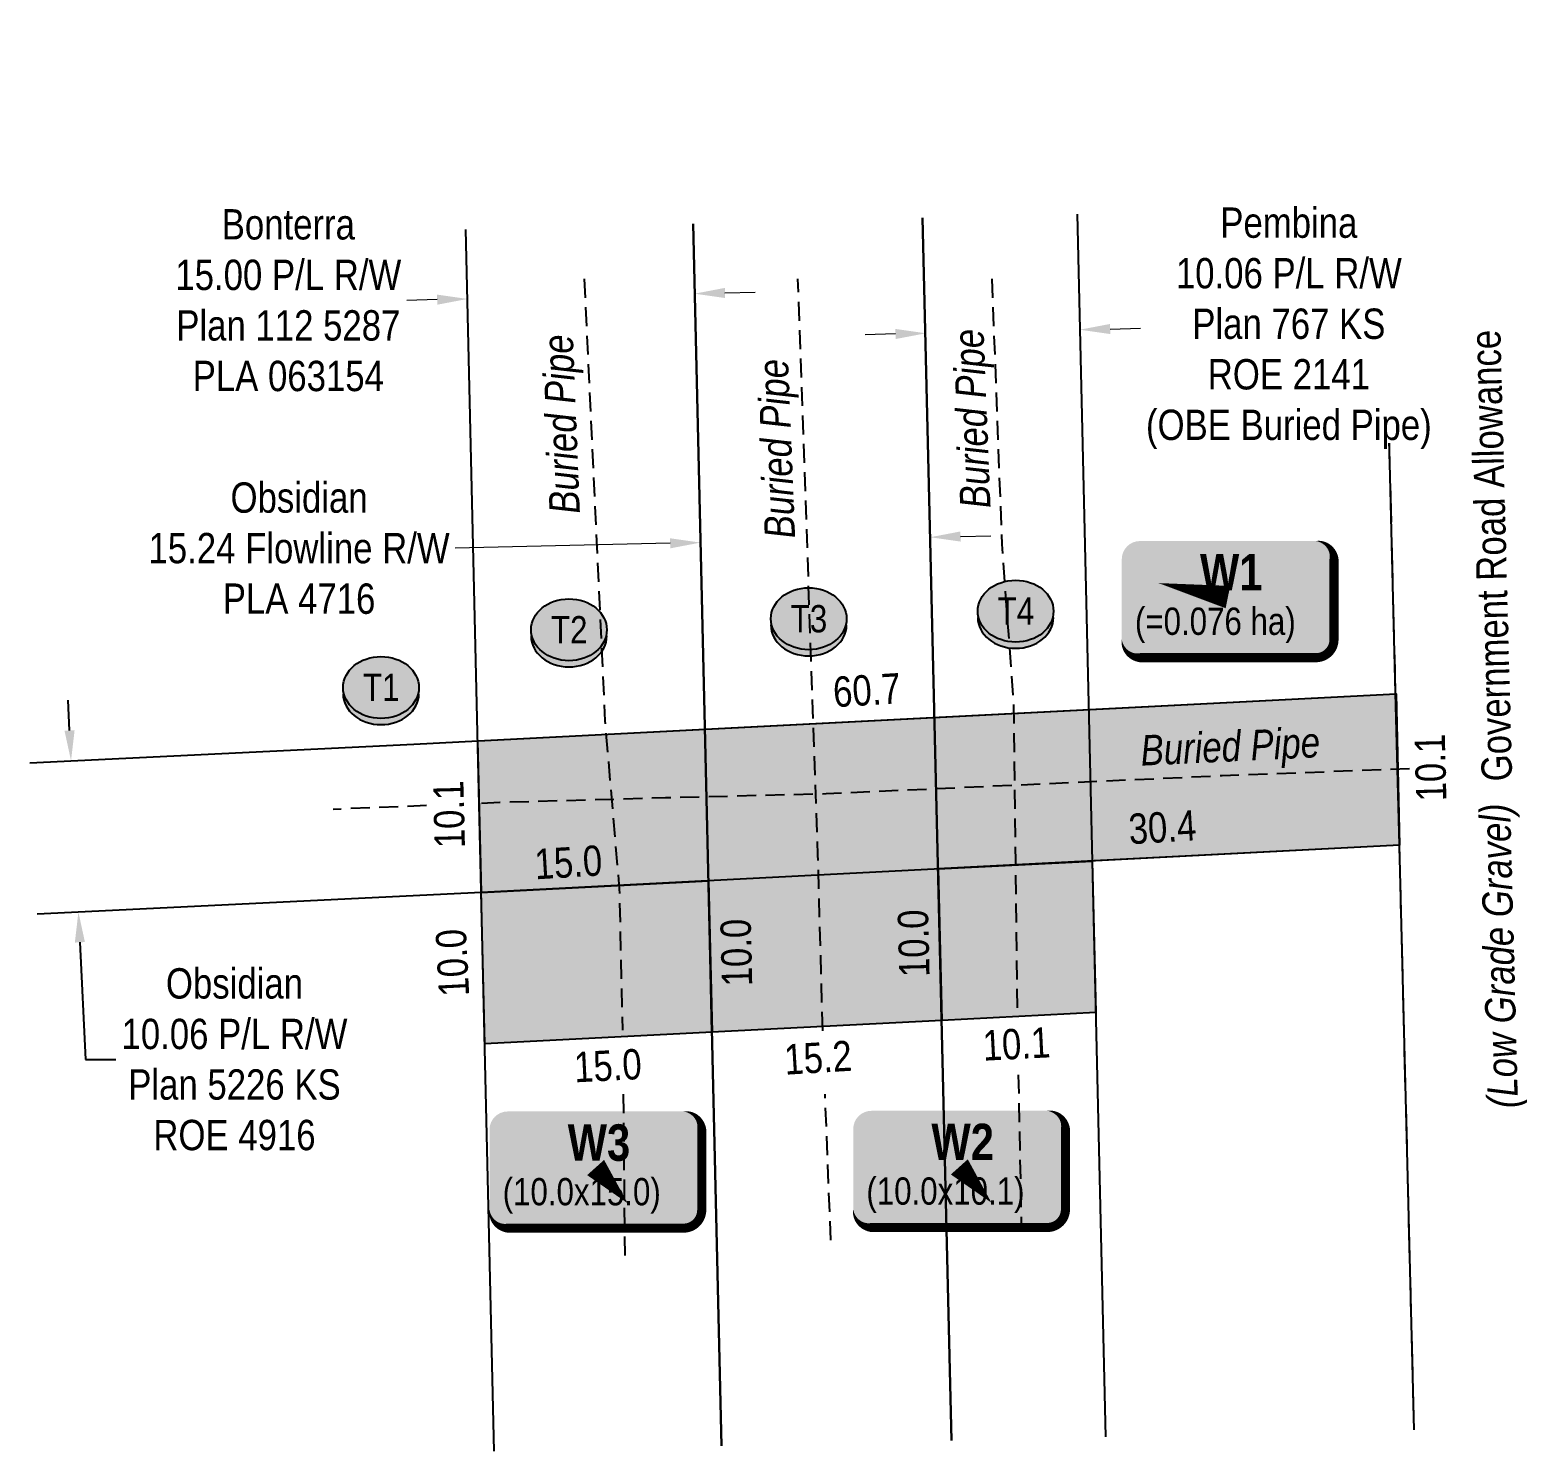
# Model space of a CAD drawing. Extents: x 618227 to 621713, y 5883152 to 5886003.
# Drawn here: x 618496.7 to 618990.3, y 5883151.7 to 5883620.4 of the extents above; entities that cross this region are included whole.
import ezdxf
from ezdxf.enums import TextEntityAlignment as Align

# ---------------------------------------------------------------- set-up
doc = ezdxf.new("R2010")
doc.units = 0
doc.header["$LTSCALE"] = 5
doc.header["$PDSIZE"] = 0.5
doc.linetypes.add('foc-ACCESSROAD', pattern=[3.75, 2.5, -1.25])
doc.linetypes.add('UG_PIPE', pattern=[1.875, 1.25, -0.625])
doc.layers.get('Defpoints').update_dxf_attribs({"color": 9})
for name, color, linetype in [('AS-PIPE-UG', 44, 'UG_PIPE'), ('AS-PIPE-UG-T', 44, 'Continuous'), ('C-AR', 13, 'foc-ACCESSROAD'), ('C-RW', 13, 'Continuous'), ('F-RW', 190, 'Continuous'), ('L-ROAD-T', 7, 'Continuous'), ('L-SEC', 7, 'Continuous'), ('P-CROSSINGS', 250, 'Continuous'), ('P-TEMP-BLOCKS', 250, 'Continuous'), ('P-TEMP-BLUE-T', 146, 'Continuous'), ('P-TEMP-H', 41, 'Continuous'), ('P-TEMP_WORKSPACE', 46, 'Continuous'), ('P-WORKAREA', 113, 'Continuous'), ('P-WORKAREA-H', 111, 'Continuous'), ('P-WORKAREA-T', 113, 'Continuous')]:
    doc.layers.add(name, color=color, linetype=linetype)
for name, color, linetype, lineweight in [('C-RW-T', 13, 'Continuous', 9), ('F-RW-T', 190, 'Continuous', 9), ('P-TEMP-T', 46, 'Continuous', 18), ('T-TEXT', 48, 'Continuous', 18)]:
    doc.layers.add(name, color=color, linetype=linetype, lineweight=lineweight)
doc.styles.add('100L', font='ARIALN.TTF', dxfattribs={"height": 11})
doc.styles.add('80', font='ARIALN.TTF', dxfattribs={"height": 10})
doc.styles.add('80CG', font='ARIALN.TTF', dxfattribs={"height": 10})
doc.styles.add('80L', font='ARIALN.TTF', dxfattribs={"height": 10})
doc.styles.add('80LS', font='ARIALNI.TTF', dxfattribs={"height": 10})
doc.styles.add('BOLD', font='ARIALNB.TTF')
doc.dimstyles.new('Compass 5 000', dxfattribs={"dimscale": 5, "dimtxt": 9, "dimasz": 2, "dimexe": 0.2, "dimexo": 0.0625, "dimgap": 0.5, "dimtad": 0, "dimtih": 1, "dimtoh": 1, "dimzin": 0, "dimdsep": 46, "dimtxsty": '80CG', "dimcen": 0.1, "dimse1": 1, "dimse2": 1, "dimclrd": 256, "dimclrt": 256, "dimaunit": 1, "dimadec": 4, "dimazin": 0, "dimtfac": 0.06, "dimtofl": 0, "dimtmove": 0, "dimatfit": 1, "dimfxl": 0.2, "dimtolj": 1, "dimtzin": 0, "dimlwd": -1, "dimarcsym": 0})

# ---------------------------------------------------------------- blocks, each defined once
blk = doc.blocks.new('*D77')
at = {"layer": 'C-RW', "transparency": 16777216}
for p, q in [((618509.7402945529, 5883389.356945677), (618509.2534714607, 5883399.345088812)), ((618513.145991405, 5883319.482307059), (618515.0285598114, 5883280.85767522)), ((618515.0285598114, 5883280.85767522), (618525.0285598114, 5883280.85767522))]:
    blk.add_line(p, q, dxfattribs=at)
at = {"layer": 'C-RW', "linetype": 'Continuous', "transparency": 16777216}
for points in [[(618511.4049850751, 5883389.438082859), (618508.0756040304, 5883389.275808495), (618510.227117645, 5883379.368802542)], [(618514.8106819273, 5883319.563444241), (618511.4813008825, 5883319.401169877), (618512.6591683128, 5883329.470450194)]]:
    blk.add_solid(points, dxfattribs=at)
at = {"layer": 'Defpoints', "color": 0, "linetype": 'Continuous', "transparency": 16777216}
for p in [(618528.4861792006, 5883380.258751023), (618512.6591683128, 5883329.470450194), (618530.9182298684, 5883330.360398674)]:
    blk.add_point(p, dxfattribs=at)
at = {"layer": 'C-RW', "linetype": 'Continuous', "transparency": 16777216, "insert": (618564.1145079702, 5883280.85767522), "char_height": 10, "attachment_point": 5, "style": '80CG'}
blk.add_mtext('\\A1;Obsidian\\P10.06 P/L R/W\\PPlan 5226 KS\\PROE 4916', dxfattribs=at)
blk = doc.blocks.new('*D78')
at = {"layer": 'Defpoints', "color": 0, "linetype": 'Continuous', "transparency": 16777216}
for p in [(618640.9527662904, 5883531.688764426), (618641.6378083621, 5883502.187737241), (618716.5344698019, 5883503.926909366)]:
    blk.add_point(p, dxfattribs=at)
at = {"layer": 'F-RW-T', "transparency": 16777216}
for p, q in [((618630.9554612647, 5883531.45661744), (618620.958156239, 5883531.224470454)), ((618725.8467327559, 5883533.660083536), (618735.8440377816, 5883533.892230523))]:
    blk.add_line(p, q, dxfattribs=at)
at = {"layer": 'F-RW-T', "linetype": 'Continuous', "transparency": 16777216}
for points in [[(618630.9167701004, 5883533.122834945), (618630.994152429, 5883529.790399935), (618640.9527662904, 5883531.688764426)], [(618725.8080415915, 5883535.326301041), (618725.8854239202, 5883531.993866031), (618715.8494277302, 5883533.42793655)]]:
    blk.add_solid(points, dxfattribs=at)
at = {"layer": 'F-RW-T', "linetype": 'Continuous', "transparency": 16777216, "insert": (618581.8722080808, 5883531.224470453), "char_height": 10, "attachment_point": 5, "style": '80CG'}
blk.add_mtext('\\A1;Bonterra\\P15.00 P/L R/W\\PPlan 112 5287\\PPLA 063154', dxfattribs=at)
blk = doc.blocks.new('*D79')
at = {"layer": 'C-RW-T', "transparency": 16777216}
for p, q in [((618803.5188764292, 5883453.32910196), (618813.51614958, 5883453.562617584)), ((618707.7658445246, 5883451.092509177), (618636.9120578461, 5883449.437511263))]:
    blk.add_line(p, q, dxfattribs=at)
at = {"layer": 'C-RW-T', "linetype": 'Continuous', "transparency": 16777216}
for points in [[(618707.726925254, 5883452.758721368), (618707.8047637953, 5883449.426296985), (618717.7631176754, 5883451.326024801)], [(618803.4799571586, 5883454.995314152), (618803.5577956999, 5883451.662889768), (618793.5216032784, 5883453.095586336)]]:
    blk.add_solid(points, dxfattribs=at)
at = {"layer": 'Defpoints', "color": 0, "linetype": 'Continuous', "transparency": 16777216}
for p in [(618717.3880257865, 5883467.384462384), (618793.1465113893, 5883469.154023919), (618717.7631176754, 5883451.326024801)]:
    blk.add_point(p, dxfattribs=at)
at = {"layer": 'C-RW-T', "linetype": 'Continuous', "transparency": 16777216, "insert": (618585.4181970003, 5883449.437511263), "char_height": 10, "attachment_point": 5, "style": '80CG'}
blk.add_mtext('\\A1;Obsidian\\P15.24 Flowline R/W\\PPLA 4716', dxfattribs=at)
blk = doc.blocks.new('*D80')
at = {"layer": 'Defpoints', "color": 0, "linetype": 'Continuous', "transparency": 16777216}
for p in [(618842.8548215037, 5883521.540862966), (618799.2930404075, 5883209.799247533), (618850.0662919807, 5883210.978236159)]:
    blk.add_point(p, dxfattribs=at)
at = {"layer": 'F-RW-T', "transparency": 16777216}
for p, q in [((618852.8521265973, 5883521.773007032), (618862.8494316909, 5883522.005151096)), ((618782.084264837, 5883520.129730276), (618772.0869597435, 5883519.897586211))]:
    blk.add_line(p, q, dxfattribs=at)
at = {"layer": 'F-RW-T', "linetype": 'Continuous', "transparency": 16777216}
for points in [[(618782.0455741596, 5883521.795947792), (618782.1229555145, 5883518.463512761), (618792.0815699305, 5883520.36187434)], [(618852.8134359198, 5883523.439224548), (618852.8908172748, 5883520.106789516), (618842.8548215037, 5883521.540862966)]]:
    blk.add_solid(points, dxfattribs=at)
at = {"layer": 'F-RW-T', "linetype": 'Continuous', "transparency": 16777216, "insert": (618911.7716690714, 5883522.005151097), "char_height": 10, "attachment_point": 5, "style": '80CG', "bg_fill": 3, "box_fill_scale": 1.1, "bg_fill_color": 256, "bg_fill_true_color": 13158600, "bg_fill_transparency": 0}
blk.add_mtext('\\A1;Pembina\\P10.06 P/L R/W\\PPlan 767 KS\\PROE 2141\\P(OBE Buried Pipe)', dxfattribs=at)
blk = doc.blocks.new('*U81')
h = blk.add_hatch(color=191)
edge = h.paths.add_edge_path()
edge.add_line((-28.99999999999999, -20), (28.99999999999999, -20))
edge.add_arc((28.99999999999999, -14), 6, 270, 360)
edge.add_line((34.99999999999999, -14), (34.99999999999999, 12.5))
edge.add_arc((28.99999999999999, 12.5), 6, 0, 90)
edge.add_line((28.99999999999999, 18.5), (-28.99999999999999, 18.5))
edge.add_arc((-28.99999999999999, 12.5), 6, 90, 180)
edge.add_line((-34.99999999999999, 12.5), (-34.99999999999999, -14))
edge.add_arc((-28.99999999999999, -14), 6, 180, 270)
at = {"color": 250, "flags": 128}
blk.add_lwpolyline([(-28.99999999999999, -20, 3, 3, 0), (28.99999999999999, -20, 3, 3, 0.414213562373095), (34.99999999999999, -14, 3, 3, 0), (34.99999999999999, 12.5, 3, 0, 0.414213562373095), (28.99999999999999, 18.5, 0, 0, 0), (-28.99999999999999, 18.5, 0, 0, 0.414213562373095), (-34.99999999999999, 12.5, 0, 0, 0), (-34.99999999999999, -14, 0, 3, 0.414213562373095)], format="xyseb", close=True, dxfattribs=at)
at = {"flags": 128}
blk.add_lwpolyline([(10.58471661643795, -11.80298704269745, 0, 7.5, 0), (-3.398394867633905e-15, 0, 0, 0, 0)], format="xyseb", dxfattribs=at)
at = {"color": 250}
for tag, p, height, style in [('TEMP_AREA_W1_001', (-9.212824010914055, 2.244292974654144), 12, 'BOLD'), ('ENTER_TEXT_001', (-30.65893587994544, -12.47010782646594), 9, '80')]:
    blk.add_attdef(tag, p, '', height=height, dxfattribs=dict(at, style=style))
blk = doc.blocks.new('*U82')
h = blk.add_hatch(color=111)
edge = h.paths.add_edge_path()
edge.add_line((-28.99999999999999, -20), (28.99999999999999, -20))
edge.add_arc((28.99999999999999, -14), 6, 270, 360)
edge.add_line((34.99999999999999, -14), (34.99999999999999, 12.5))
edge.add_arc((28.99999999999999, 12.5), 6, 0, 90)
edge.add_line((28.99999999999999, 18.5), (-28.99999999999999, 18.5))
edge.add_arc((-28.99999999999999, 12.5), 6, 90, 180)
edge.add_line((-34.99999999999999, 12.5), (-34.99999999999999, -14))
edge.add_arc((-28.99999999999999, -14), 6, 180, 270)
at = {"color": 250, "flags": 128}
blk.add_lwpolyline([(-28.99999999999999, -20, 3, 3, 0), (28.99999999999999, -20, 3, 3, 0.414213562373095), (34.99999999999999, -14, 3, 3, 0), (34.99999999999999, 12.5, 3, 0, 0.414213562373095), (28.99999999999999, 18.5, 0, 0, 0), (-28.99999999999999, 18.5, 0, 0, 0.414213562373095), (-34.99999999999999, 12.5, 0, 0, 0), (-34.99999999999999, -14, 0, 3, 0.414213562373095)], format="xyseb", close=True, dxfattribs=at)
at = {"flags": 128}
blk.add_lwpolyline([(-22.86627250955699, 4.623598923092443, 0, 7.5, 0), (-3.398394867633905e-15, 0, 0, 0, 0)], format="xyseb", dxfattribs=at)
at = {"color": 250}
for tag, p, height, style in [('TEMP_AREA_W1_001', (-9.212824010914055, 2.244292974654144), 12, 'BOLD'), ('ENTER_TEXT_001', (-30.65893587994544, -12.47010782646594), 9, '80')]:
    blk.add_attdef(tag, p, '', height=height, dxfattribs=dict(at, style=style))
blk = doc.blocks.new('Well_proximity')
h = blk.add_hatch(color=191)
h.dxf.hatch_style = 1
edge = h.paths.add_edge_path()
edge.add_ellipse((0, 0), major_axis=(-12.5, 0), ratio=0.8162973455633618, start_angle=0, end_angle=360)
h = blk.add_hatch(color=250)
h.dxf.hatch_style = 1
edge = h.paths.add_edge_path()
edge.add_ellipse((0, -2.047489049626165), major_axis=(-12.5, 0), ratio=0.8162973455633618, start_angle=0, end_angle=180)
edge.add_line((12.5, -2.047489049626165), (12.5, 0))
edge.add_ellipse((0, 0), major_axis=(-12.5, 0), ratio=0.8162973455633618, start_angle=0, end_angle=180, ccw=False)
edge.add_line((-12.5, 0), (-12.5, -2.047489049626165))
at = {"color": 250}
blk.add_ellipse((0, 0), major_axis=(-12.5, 0), ratio=0.8162973455633618, dxfattribs=at)
blk.add_ellipse((0, -2.047489049626165), major_axis=(-12.5, 0), ratio=0.8162973455633618, start_param=0, end_param=3.141592653589793, dxfattribs=at)
at = {"color": 250, "style": '80L'}
blk.add_attdef('CROSSING', text='', height=9, dxfattribs=at).set_placement((0.0891644256771542, 0.0199513138486509), align=Align.MIDDLE_CENTER)

msp = doc.modelspace()

# ---------------------------------------------------------------- hatches: boundary and pattern name
at = {"layer": 'P-TEMP-H'}
for points in [[(618796.1200327596, 5883343.685329695), (618846.9241208626, 5883346.296118853), (618848.0848755075, 5883296.308115324), (618797.3046848029, 5883293.69855424)], [(618721.5790032095, 5883289.807060547), (618720.3826717925, 5883339.79323581), (618645.512486093, 5883335.945705494), (618646.6732553324, 5883285.957702718)]]:
    msp.add_hatch(color=256, dxfattribs=at).paths.add_polyline_path(points)
at = {"layer": 'P-WORKAREA-H'}
h = msp.add_hatch(color=256, dxfattribs=at)
h.dxf.hatch_style = 1
h.paths.add_polyline_path([(618947.1383811799, 5883401.493718685), (618644.3613319815, 5883385.934202389), (618645.5232999041, 5883335.94626121), (618720.3826717925, 5883339.79323581), (618721.564641611, 5883289.806322517), (618797.3046848029, 5883293.69855424), (618796.1200327596, 5883343.685329695), (618948.2558886867, 5883351.503492706)])

# ---------------------------------------------------------------- linework, layer by layer
at = {"layer": 'AS-PIPE-UG', "flags": 128}
for points in [[(618679.402260919, 5883538.297178993), (618686.2451470289, 5883392.577036963), (618690.9851470287, 5883337.112036959), (618692.0540608009, 5883290.50024059)], [(618758.0988808447, 5883290.255223252), (618756.495147029, 5883348.33703696), (618754.8701470285, 5883396.067036961), (618749.9180429882, 5883538.297178993)], [(618813.8461044981, 5883538.297178993), (618817.1301470292, 5883450.757036962), (618821.0001470288, 5883397.612036958), (618821.595147029, 5883346.227036958), (618822.2202674117, 5883294.98555145)], [(618951.5459995518, 5883376.725363467), (618889.8401470291, 5883374.37703696), (618822.035147029, 5883371.297036962), (618759.2651470291, 5883368.432036956), (618706.2601470291, 5883367.117036961), (618651.595147029, 5883365.567036957), (618642.4798542104, 5883365.196678882)], [(618627.4285503273, 5883364.585138249), (618596.7101470288, 5883363.337036961)], [(618822.5665269344, 5883275.817135798), (618823.5601470289, 5883225.792036958)], [(618692.3162623927, 5883269.360019356), (618692.7851470294, 5883215.477036957)], [(618760.7401470287, 5883221.217036956), (618758.874993106, 5883269.372251231)]]:
    msp.add_lwpolyline(points, dxfattribs=at)
at = {"layer": 'C-AR'}
msp.add_lwpolyline([(618953.1019351744, 5883158.725035574), (618948.2555507371, 5883351.516950112), (618946.9932236389, 5883401.783749695), (618942.9595836491, 5883562.219964952)], dxfattribs=at)
at = {"layer": 'C-RW'}
for points in [[(618724.7215436717, 5883153.421824431), (618715.3065556993, 5883556.496379687)], [(618791.0314379086, 5883558.400232331), (618800.5873958418, 5883155.183502085)], [(618496.6773781683, 5883378.718451148), (618623.294480474, 5883384.849719875), (618638.106868929, 5883385.612804124), (618712.9876613627, 5883389.460705522), (618787.9078763515, 5883393.309820379), (618839.5466441886, 5883395.963920735), (618947.1383811802, 5883401.493718691), (618948.2558886863, 5883351.503492723), (618645.5232999022, 5883335.946261214), (618499.0941644466, 5883328.809290558)]]:
    msp.add_lwpolyline(points, dxfattribs=at)
at = {"layer": 'Defpoints', "color": 3, "linetype": 'Continuous', "flags": 128}
msp.add_lwpolyline([(618644.3613319815, 5883385.934202389), (618947.1383811802, 5883401.493718691)], dxfattribs=at)
at = {"layer": 'Defpoints', "color": 5, "linetype": 'Continuous', "flags": 128}
msp.add_lwpolyline([(618846.9241208622, 5883346.296118859), (618848.0848755075, 5883296.308115331)], dxfattribs=at)
at = {"layer": 'F-RW'}
for points in [[(618715.3065556993, 5883556.496379687), (618724.7215436717, 5883153.421824431)], [(618800.5873958418, 5883155.183502085), (618791.0314379086, 5883558.400232331)], [(618841.9691846445, 5883559.680894132), (618851.3345196109, 5883156.361898843)], [(618649.7768975801, 5883151.681538058), (618640.4204293381, 5883554.613614785)]]:
    msp.add_lwpolyline(points, dxfattribs=at)
at = {"layer": 'L-SEC'}
msp.add_lwpolyline([(618953.1019351744, 5883158.725035574), (618948.2555507371, 5883351.516950112), (618946.9932236389, 5883401.783749695), (618942.9595836491, 5883562.219964952)], dxfattribs=at)
at = {"layer": 'P-TEMP_WORKSPACE'}
for points in [[(618796.1200327596, 5883343.685329695), (618846.9241208626, 5883346.296118853), (618848.0848755075, 5883296.308115324), (618797.3046848029, 5883293.69855424)], [(618645.512486093, 5883335.945705494), (618720.3826717925, 5883339.79323581), (618721.5790032095, 5883289.807060547), (618646.6732553324, 5883285.957702718)]]:
    msp.add_lwpolyline(points, close=True, dxfattribs=at)
at = {"layer": 'P-WORKAREA'}
msp.add_lwpolyline([(618947.1383811799, 5883401.493718685), (618948.2558886867, 5883351.503492706), (618796.1200327596, 5883343.685329695), (618797.3046848029, 5883293.69855424), (618721.564641611, 5883289.806322517), (618720.3826717925, 5883339.79323581), (618645.5232999041, 5883335.94626121), (618644.3613319815, 5883385.934202389)], close=True, dxfattribs=at)

# ---------------------------------------------------------------- block references
at = {"layer": 'P-CROSSINGS', "color": 6, "xscale": 0.999634, "yscale": 0.999634, "zscale": 0.999634}
for p, values in [((618674.4056619679, 5883422.569073215), {'CROSSING': 'T2'}), ((618753.465953982, 5883426.201485379), {'CROSSING': 'T3'}), ((618612.4281055635, 5883403.527168932), {'CROSSING': 'T1'})]:
    msp.add_blockref('Well_proximity', p, dxfattribs=at).add_auto_attribs(values)
at = {"layer": 'P-TEMP-BLOCKS', "xscale": 0.999634, "yscale": 0.999634, "zscale": 0.999634}
for name, p, values in [('*U82', (618891.6781946662, 5883433.34938839), {'TEMP_AREA_W1_001': 'W1', 'ENTER_TEXT_001': '(=0.076 ha)'}), ('*U81', (618683.1983304585, 5883245.203040337), {'TEMP_AREA_W1_001': 'W3', 'ENTER_TEXT_001': '(10.0x15.0)'}), ('*U81', (618803.1244812612, 5883245.409679419), {'TEMP_AREA_W1_001': 'W2', 'ENTER_TEXT_001': '(10.0x10.1)'})]:
    msp.add_blockref(name, p, dxfattribs=at).add_auto_attribs(values)

# ---------------------------------------------------------------- texts
at = {"layer": 'AS-PIPE-UG-T', "linetype": 'Continuous', "char_height": 9.99634, "attachment_point": 1, "rotation": 92.29535068092488, "style": '100L'}
for insert in [(618668.0358609476, 5883460.59820068), (618739.0011379143, 5883452.478895345)]:
    msp.add_mtext_dynamic_manual_height_columns('{\\fArial Narrow|b0|i1|c0|p34;Buried Pipe}', width=140.9018182002474, gutter_width=55, heights=[0], dxfattribs=dict(at, insert=insert))
at = {"layer": 'L-ROAD-T', "style": '80L'}
msp.add_text('Government Road Allowance', height=9.99769, rotation=91.50665265832944, dxfattribs=at).set_placement((618978.4529035273, 5883447.014185359), align=Align.MIDDLE_CENTER)
at = {"layer": 'P-TEMP-BLUE-T', "style": '80L'}
msp.add_text('15.0', height=9.99634, rotation=3.472167088073188, dxfattribs=at).set_placement((618674.2054156295, 5883345.906466899), align=Align.MIDDLE)
at = {"layer": 'P-TEMP-T', "style": '80L'}
for s, rotation, p in [('10.0', 92.94180508471621, (618635.9671487957, 5883312.727806107)), ('15.0', 2.941805060829453, (618687.2245743587, 5883278.846376391))]:
    msp.add_text(s, height=9.99634, rotation=rotation, dxfattribs=at).set_placement(p, align=Align.MIDDLE)
at = {"layer": 'P-WORKAREA-T', "style": '80L'}
for s, rotation, p in [('60.7', 3.472167088073188, (618772.6162884904, 5883402.684457541)), ('10.1', 91.40703111891462, (618958.4723917586, 5883377.083862728)), ('10.1', 91.40703111891462, (618634.8554709053, 5883361.645915695)), ('30.4', 3.472167088073188, (618870.0776557447, 5883357.490145341)), ('10.0', 91.40703111891462, (618788.0478648816, 5883319.142856442)), ('10.0', 91.40703111891462, (618729.5780672729, 5883316.095468881)), ('15.2', 3.472167088073188, (618756.5409128979, 5883281.466376779))]:
    msp.add_text(s, height=9.99634, rotation=rotation, dxfattribs=at).set_placement(p, align=Align.MIDDLE)
at = {"layer": 'T-TEXT', "style": '80LS'}
msp.add_text('(Low Grade Gravel)', height=9.99769, rotation=91.50665264498492, dxfattribs=at).set_placement((618981.0361817494, 5883315.013042443), align=Align.MIDDLE_CENTER)

# ---------------------------------------------------------------- dimensions: what is measured, and where the dimension line sits
at = {"layer": 'C-RW', "linetype": 'Continuous'}
dim = msp.add_linear_dim(base=(618512.6591683128, 5883329.470450194), p1=(618528.4861792007, 5883380.258751024), p2=(618530.9182298686, 5883330.360398675), angle=272.7903937861224, text='Obsidian\\P10.06 P/L R/W\\PPlan 5226 KS\\PROE 4916', dimstyle='Compass 5 000', dxfattribs=at)
dim.commit()
dim.dimension.update_dxf_attribs({"geometry": '*D77', "text_midpoint": (618564.1145079702, 5883280.85767522), "dimtype": 161})
at = {"layer": 'C-RW-T', "linetype": 'Continuous'}
dim = msp.add_linear_dim(base=(618717.7631176754, 5883451.326024801), p1=(618793.1465113893, 5883469.154023919), p2=(618717.3880257864, 5883467.384462384), angle=181.33806759567284, text='Obsidian\\P15.24 Flowline R/W\\PPLA 4716', dimstyle='Compass 5 000', dxfattribs=at)
dim.commit()
dim.dimension.update_dxf_attribs({"geometry": '*D79', "text_midpoint": (618585.4181970003, 5883449.437511263), "dimtype": 161})
at = {"layer": 'F-RW-T', "linetype": 'Continuous'}
dim = msp.add_linear_dim(base=(618640.9527662904, 5883531.688764426), p1=(618716.5344698019, 5883503.926909366), p2=(618641.6378083621, 5883502.187737241), angle=181.3302237522069, text='Bonterra\\P15.00 P/L R/W\\PPlan 112 5287\\PPLA 063154', dimstyle='Compass 5 000', dxfattribs=at)
dim.commit()
dim.dimension.update_dxf_attribs({"geometry": '*D78', "text_midpoint": (618581.8722080808, 5883531.224470453), "dimtype": 161})

# ---------------------------------------------------------------- next in the draw order: dimensions: what is measured, and where the dimension line sits
dim = msp.add_linear_dim(base=(618842.8548215037, 5883521.540862966), p1=(618799.2930404076, 5883209.799247533), p2=(618850.0662919808, 5883210.978236159), angle=1.3302070095566532, text='Pembina\\P10.06 P/L R/W\\PPlan 767 KS\\PROE 2141\\P(OBE Buried Pipe)', dimstyle='Compass 5 000', override={"dimtfill": 1}, dxfattribs=at)
dim.commit()
dim.dimension.update_dxf_attribs({"geometry": '*D80', "text_midpoint": (618911.7716690714, 5883522.005151097), "dimtype": 161})

# ---------------------------------------------------------------- next in the draw order: block references
at = {"layer": 'P-CROSSINGS', "color": 6, "xscale": 0.999634, "yscale": 0.999634, "zscale": 0.999634}
msp.add_blockref('Well_proximity', (618821.6794214726, 5883428.706612311), dxfattribs=at).add_auto_attribs({'CROSSING': 'T4'})

# ---------------------------------------------------------------- next in the draw order: texts
at = {"layer": 'AS-PIPE-UG-T', "linetype": 'Continuous', "char_height": 9.99634, "attachment_point": 1, "style": '100L'}
for insert, rotation in [((618803.4432753522, 5883462.415827675), 92.29535068092488), ((618862.6384618974, 5883387.726365869), 2.741086759787107)]:
    msp.add_mtext_dynamic_manual_height_columns('{\\fArial Narrow|b0|i1|c0|p34;Buried Pipe}', width=140.9018182002474, gutter_width=55, heights=[0], dxfattribs=dict(at, insert=insert, rotation=rotation))
at = {"layer": 'P-TEMP-T', "style": '80L'}
msp.add_text('10.1', height=9.99634, rotation=2.941805060829453, dxfattribs=at).set_placement((618821.9454354662, 5883285.989587536), align=Align.MIDDLE)

doc.saveas('drawing.dxf')
